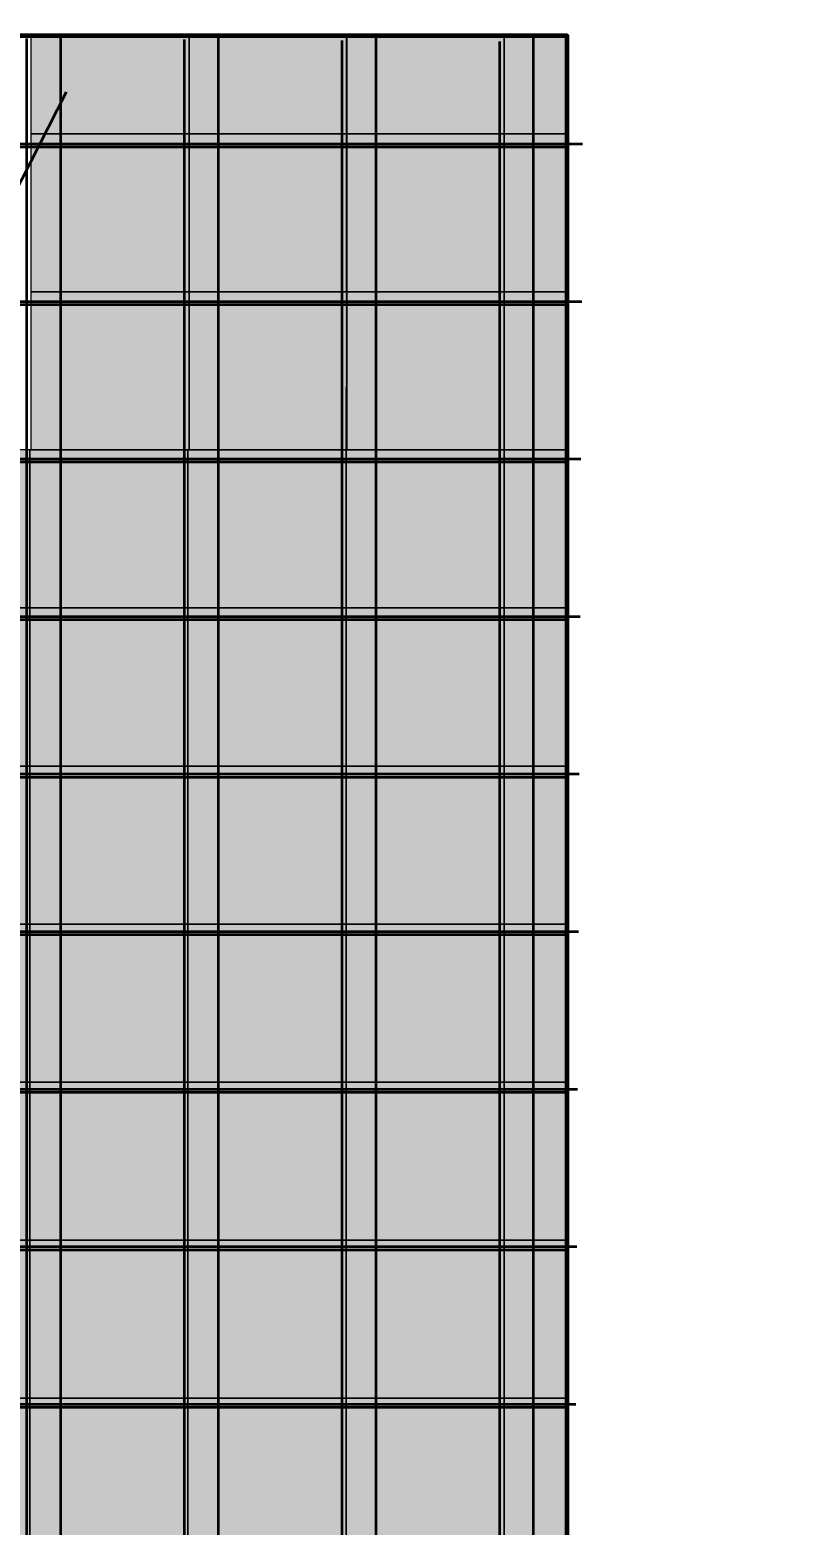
# Model space of a CAD drawing. Header units: millimetres. Extents: x -510890 to 418982, y -118257 to 141350.
# Drawn here: x -7251 to -4849, y -66587 to -61857 of the extents above; entities that cross this region are included whole.
import ezdxf
from ezdxf import colors
from ezdxf.entities.mleader import LeaderData, LeaderLine
from ezdxf.math import Vec2, Vec3

# ---------------------------------------------------------------- set-up
doc = ezdxf.new("R2010")
doc.units = ezdxf.units.MM
doc.layers.add('АР_Площадь контур', color=220, linetype='Continuous', lineweight=35, plot=False)
doc.styles.add('Архитект', font='isocpeur.ttf', dxfattribs={"width": 0.8, "oblique": 8})

msp = doc.modelspace()

# ---------------------------------------------------------------- hatches: boundary and pattern name
at = {"layer": 'АР_Площадь контур', "true_color": 0x000000, "transparency": 33554687}
h = msp.add_hatch(dxfattribs=at)
h.set_pattern_fill('ANSI37', color=18, scale=157, angle=45, style=0)
h.set_pattern_definition([(90, (-128888, -126520.6), (-498.475, 0), []), (180, (-128888, -126520.6), (-6e-14, -498.475), [])])
h.paths.add_polyline_path([(-5550.5, -71165), (-18250.8, -71185.6), (-18250.5, -65060.7), (-15750.5, -65090.3), (-14850.5, -65066.3), (-14276.2, -65065.6), (-14276.2, -64764.9), (-13146.2, -64764.9), (-13146.2, -65064.9), (-12270.5, -65064.9), (-12270.3, -65064.1), (-11713.2, -65064.2), (-11688.4, -61856.6), (-5500.5, -61894.6)])
h = msp.add_hatch(dxfattribs=at)
h.set_pattern_fill('ANSI37', color=18, scale=157, angle=45, style=0)
h.set_pattern_definition([(90, (52165.44, -136001.33), (-498.475, 0), []), (180, (52165.44, -136001.33), (-6e-14, -498.475), [])])
h.paths.add_polyline_path([(-5550.8, -71185.6), (-18250.5, -71185.6), (-18148, -65035.6), (-11750.5, -65110.7), (-11700.8, -61875.6), (-5550.8, -61875.6), (-5550.8, -68685.7), (-5550.8, -69890.7)])
at = {"layer": 'АР_Площадь контур', "lineweight": 5, "ltscale": 300, "true_color": 0x828487, "transparency": 33554687}
h = msp.add_hatch(color=252, dxfattribs=at)
h.dxf.hatch_style = 1
h.paths.add_polyline_path([(-6747.3, -61875.6), (-7247.3, -61875.6), (-7247.3, -62185.7), (-6747.3, -62185.7)])
h = msp.add_hatch(color=252, dxfattribs=at)
h.dxf.hatch_style = 1
h.paths.add_polyline_path([(-6247.3, -61875.6), (-6747.3, -61875.6), (-6747.3, -62185.7), (-6247.3, -62185.7)])
at = {"layer": 'АР_Площадь контур', "lineweight": 5, "ltscale": 300, "true_color": 0xb8b9bc, "transparency": 33554687}
h = msp.add_hatch(color=9, dxfattribs=at)
h.dxf.hatch_style = 1
h.paths.add_polyline_path([(-5750.5, -61875.6), (-6250.5, -61875.6), (-6250.5, -62185.7), (-5750.5, -62185.7)])
at = {"layer": 'АР_Площадь контур', "lineweight": 5, "ltscale": 300, "transparency": 33554687}
h = msp.add_hatch(color=252, dxfattribs=at)
h.dxf.hatch_style = 1
h.paths.add_polyline_path([(-5550.8, -62185.7), (-5550.8, -61875.6), (-5750.5, -61875.6), (-5750.5, -62185.7)])
h = msp.add_hatch(color=252, dxfattribs=at)
h.dxf.hatch_style = 1
h.paths.add_polyline_path([(-6747.3, -62185.7), (-7247.3, -62185.7), (-7247.3, -62685.7), (-6747.3, -62685.7)])
at = {"layer": 'АР_Площадь контур', "lineweight": 5, "ltscale": 300, "true_color": 0x828487, "transparency": 33554687}
h = msp.add_hatch(color=252, dxfattribs=at)
h.dxf.hatch_style = 1
h.paths.add_polyline_path([(-6247.3, -62185.7), (-6747.3, -62185.7), (-6747.3, -62685.7), (-6247.3, -62685.7)])
at = {"layer": 'АР_Площадь контур', "lineweight": 5, "ltscale": 300, "true_color": 0xb8b9bc, "transparency": 33554687}
h = msp.add_hatch(color=9, dxfattribs=at)
h.dxf.hatch_style = 1
h.paths.add_polyline_path([(-5750.5, -62185.7), (-6250.5, -62185.7), (-6250.5, -62685.7), (-5750.5, -62685.7)])
h = msp.add_hatch(color=9, dxfattribs=at)
h.dxf.hatch_style = 1
h.paths.add_polyline_path([(-5550.8, -62685.7), (-5550.8, -62185.7), (-5750.5, -62185.7), (-5750.5, -62685.7)])
at = {"layer": 'АР_Площадь контур', "lineweight": 5, "ltscale": 300, "transparency": 33554687}
h = msp.add_hatch(color=252, dxfattribs=at)
h.dxf.hatch_style = 1
h.paths.add_polyline_path([(-6747.3, -62685.7), (-7247.3, -62685.7), (-7247.3, -63185.7), (-6747.3, -63185.7)])
at = {"layer": 'АР_Площадь контур', "lineweight": 5, "ltscale": 300, "true_color": 0x828487, "transparency": 33554687}
h = msp.add_hatch(color=252, dxfattribs=at)
h.dxf.hatch_style = 1
h.paths.add_polyline_path([(-6253.7, -63185.7), (-6253.7, -62685.7), (-6747.3, -62685.7), (-6747.3, -63185.7)])
h = msp.add_hatch(color=252, dxfattribs=at)
h.dxf.hatch_style = 1
h.paths.add_polyline_path([(-5750.5, -62685.7), (-6250.5, -62685.7), (-6250.5, -63185.7), (-5750.5, -63185.7)])
h = msp.add_hatch(color=252, dxfattribs=at)
h.dxf.hatch_style = 1
h.paths.add_polyline_path([(-5550.8, -63185.7), (-5550.8, -62685.7), (-5750.5, -62685.7), (-5750.5, -63185.7)])
h = msp.add_hatch(color=252, dxfattribs=at)
h.dxf.hatch_style = 1
h.paths.add_polyline_path([(-6250.5, -63185.7), (-6250.5, -62985.8), (-6250.6, -62985.8), (-6250.6, -63185.7)])
at = {"layer": 'АР_Площадь контур', "lineweight": 5, "ltscale": 300, "true_color": 0xb8b9bc, "transparency": 33554687}
h = msp.add_hatch(color=9, dxfattribs=at)
h.dxf.hatch_style = 1
h.paths.add_polyline_path([(-6250.5, -67685.7), (-6750.5, -67685.7)], flags=17)
h.paths.add_polyline_path([(-6250.5, -67185.7), (-6750.5, -67185.7), (-6750.5, -67685.7), (-6250.5, -67685.7)])
h.paths.add_polyline_path([(-6750.5, -67185.7), (-7250.5, -67185.7), (-7250.5, -67685.7), (-6750.5, -67685.7)])
h.paths.add_polyline_path([(-6750.5, -66185.7), (-7250.5, -66185.7), (-7250.5, -67185.7), (-6750.5, -67185.7)])
h.paths.add_polyline_path([(-7250.5, -66685.7), (-7750.5, -66685.7)], flags=17)
h.paths.add_polyline_path([(-7250.5, -66185.7), (-7750.5, -66185.7), (-7750.5, -66685.7), (-7250.5, -66685.7)])
h.paths.add_polyline_path([(-7750.5, -66185.7), (-8250.5, -66185.7), (-8250.5, -66685.7), (-7750.5, -66685.7)])
h.paths.add_polyline_path([(-7750.5, -65185.7), (-8250.5, -65185.7), (-8250.5, -66185.7), (-7750.5, -66185.7)])
h.paths.add_polyline_path([(-8250.5, -65685.7), (-8750.5, -65685.7)])
h.paths.add_polyline_path([(-8250.5, -65185.7), (-8750.5, -65185.7), (-8750.5, -65685.7), (-8250.5, -65685.7)])
h.paths.add_polyline_path([(-8750.5, -65185.7), (-9250.5, -65185.7), (-9250.5, -65685.7), (-8750.5, -65685.7)])
h.paths.add_polyline_path([(-8750.5, -64185.7), (-9250.5, -64185.7), (-9250.5, -65185.7), (-8750.5, -65185.7)])
h.paths.add_polyline_path([(-9250.5, -64685.7), (-9750.5, -64685.7)])
h.paths.add_polyline_path([(-9250.5, -64185.7), (-9750.5, -64185.7), (-9750.5, -64685.7), (-9250.5, -64685.7)])
h.paths.add_polyline_path([(-9750.5, -64185.7), (-10250.5, -64185.7), (-10250.5, -64685.7), (-9750.5, -64685.7)])
h.paths.add_polyline_path([(-9750.5, -63185.7), (-10250.5, -63185.7), (-10250.5, -64185.7), (-9750.5, -64185.7)])
h.paths.add_polyline_path([(-10250.5, -63685.7), (-10750.5, -63685.7)], flags=17)
h.paths.add_polyline_path([(-10250.5, -63185.7), (-11250.5, -63185.7), (-11250.5, -63685.7), (-10250.5, -63685.7)])
at = {"layer": 'АР_Площадь контур', "lineweight": 5, "ltscale": 300, "transparency": 33554687}
h = msp.add_hatch(color=252, dxfattribs=at)
h.dxf.hatch_style = 1
h.paths.add_polyline_path([(-6250.5, -66685.7), (-6750.5, -66685.7), (-6750.5, -67185.7), (-6250.5, -67185.7)])
h.paths.add_polyline_path([(-6250.5, -66185.7), (-6750.5, -66185.7), (-6750.5, -66685.7), (-6250.5, -66685.7)])
h.paths.add_polyline_path([(-6250.5, -65685.7), (-6750.5, -65685.7), (-6750.5, -66185.7), (-6250.5, -66185.7)])
h.paths.add_polyline_path([(-6750.5, -65685.7), (-7250.5, -65685.7), (-7250.5, -66185.7), (-6750.5, -66185.7)])
h.paths.add_polyline_path([(-7250.5, -65685.7), (-7750.5, -65685.7), (-7750.5, -66185.7), (-7250.5, -66185.7)])
h.paths.add_polyline_path([(-7250.5, -65254.9), (-7750.5, -65254.9), (-7750.5, -65685.7), (-7250.5, -65685.7)])
h.paths.add_polyline_path([(-7250.5, -65185.7), (-7750.5, -65185.7), (-7750.5, -65254.9), (-7250.5, -65254.9)])
h.paths.add_polyline_path([(-7250.5, -64685.7), (-7750.5, -64685.7), (-7750.5, -65185.7), (-7250.5, -65185.7)])
h.paths.add_polyline_path([(-7750.5, -64685.7), (-8250.5, -64685.7), (-8250.5, -65185.7), (-7750.5, -65185.7)])
h.paths.add_polyline_path([(-8250.5, -64685.7), (-8750.5, -64685.7), (-8750.5, -65185.7), (-8250.5, -65185.7)])
h.paths.add_polyline_path([(-8250.5, -64185.7), (-8750.5, -64185.7), (-8750.5, -64685.7), (-8250.5, -64685.7)])
h.paths.add_polyline_path([(-8250.5, -63685.7), (-8750.5, -63685.7), (-8750.5, -64185.7), (-8250.5, -64185.7)])
h.paths.add_polyline_path([(-8750.5, -63685.7), (-9250.5, -63685.7), (-9250.5, -64185.7), (-8750.5, -64185.7)])
h.paths.add_polyline_path([(-9250.5, -63685.7), (-9750.5, -63685.7), (-9750.5, -64185.7), (-9250.5, -64185.7)])
h.paths.add_polyline_path([(-9250.5, -63185.7), (-9750.5, -63185.7), (-9750.5, -63685.7), (-9250.5, -63685.7)])
at = {"layer": 'АР_Площадь контур', "lineweight": 5, "ltscale": 300, "true_color": 0x828487, "transparency": 33554687}
h = msp.add_hatch(color=252, dxfattribs=at)
h.dxf.hatch_style = 1
h.paths.add_polyline_path([(-6250.5, -65185.7), (-6750.5, -65185.7), (-6750.5, -65254.9), (-6250.5, -65254.9)])
h.paths.add_polyline_path([(-6250.5, -65254.9), (-6750.5, -65254.9), (-6750.5, -65685.7), (-6250.5, -65685.7)])
h.paths.add_polyline_path([(-6750.5, -65254.9), (-7250.5, -65254.9), (-7250.5, -65685.7), (-6750.5, -65685.7)])
h.paths.add_polyline_path([(-6750.5, -65185.7), (-7250.5, -65185.7), (-7250.5, -65254.9), (-6750.5, -65254.9)])
h.paths.add_polyline_path([(-6750.5, -64685.7), (-7250.5, -64685.7), (-7250.5, -65185.7), (-6750.5, -65185.7)])
h.paths.add_polyline_path([(-6750.5, -64185.7), (-7250.5, -64185.7), (-7250.5, -64685.7), (-6750.5, -64685.7)])
h.paths.add_polyline_path([(-7250.5, -64185.7), (-7750.5, -64185.7), (-7750.5, -64685.7), (-7250.5, -64685.7)])
h.paths.add_polyline_path([(-7750.5, -64185.7), (-8250.5, -64185.7), (-8250.5, -64685.7), (-7750.5, -64685.7)])
h.paths.add_polyline_path([(-7750.5, -63685.7), (-8250.5, -63685.7), (-8250.5, -64185.7), (-7750.5, -64185.7)])
h.paths.add_polyline_path([(-7750.5, -63185.7), (-8250.5, -63185.7), (-8250.5, -63685.7), (-7750.5, -63685.7)])
h.paths.add_polyline_path([(-8250.5, -63185.7), (-8750.5, -63185.7), (-8750.5, -63685.7), (-8250.5, -63685.7)])
h.paths.add_polyline_path([(-8750.5, -63185.7), (-9250.5, -63185.7), (-9250.5, -63685.7), (-8750.5, -63685.7)])
at = {"layer": 'АР_Площадь контур', "lineweight": 5, "ltscale": 300, "true_color": 0xb8b9bc, "transparency": 33554687}
h = msp.add_hatch(color=9, dxfattribs=at)
h.dxf.hatch_style = 1
h.paths.add_polyline_path([(-6250.5, -64685.7), (-6750.5, -64685.7), (-6750.5, -65185.7), (-6250.5, -65185.7)])
h.paths.add_polyline_path([(-6250.5, -64185.7), (-6750.5, -64185.7), (-6750.5, -64685.7), (-6250.5, -64685.7)])
h.paths.add_polyline_path([(-6250.5, -63685.7), (-6750.5, -63685.7), (-6750.5, -64185.7), (-6250.5, -64185.7)])
h.paths.add_polyline_path([(-6750.5, -63685.7), (-7250.5, -63685.7), (-7250.5, -64185.7), (-6750.5, -64185.7)])
h.paths.add_polyline_path([(-7250.5, -63685.7), (-7750.5, -63685.7), (-7750.5, -64185.7), (-7250.5, -64185.7)])
h.paths.add_polyline_path([(-7250.5, -63185.7), (-7750.5, -63185.7), (-7750.5, -63685.7), (-7250.5, -63685.7)])
at = {"layer": 'АР_Площадь контур', "lineweight": 5, "ltscale": 300, "transparency": 33554687}
h = msp.add_hatch(color=252, dxfattribs=at)
h.dxf.hatch_style = 1
h.paths.add_polyline_path([(-6250.5, -63685.7), (-6250.5, -64185.7)], flags=17)
h.paths.add_polyline_path([(-6250.5, -63185.7), (-6750.5, -63185.7), (-6750.5, -63685.7), (-6250.5, -63685.7)])
h.paths.add_polyline_path([(-6750.5, -63185.7), (-7250.5, -63185.7), (-7250.5, -63685.7), (-6750.5, -63685.7)])
h = msp.add_hatch(color=252, dxfattribs=at)
h.dxf.hatch_style = 1
h.paths.add_polyline_path([(-5750.5, -64185.7), (-6250.5, -64185.7), (-6250.5, -64685.7), (-5750.5, -64685.7)])
h.paths.add_polyline_path([(-5750.5, -63685.7), (-6250.5, -63685.7), (-6250.5, -64185.7), (-5750.5, -64185.7)])
h.paths.add_polyline_path([(-5750.5, -63185.7), (-6250.5, -63185.7), (-6250.5, -63685.7), (-5750.5, -63685.7)])
at = {"layer": 'АР_Площадь контур', "lineweight": 5, "ltscale": 300, "true_color": 0x828487, "transparency": 33554687}
h = msp.add_hatch(color=252, dxfattribs=at)
h.dxf.hatch_style = 1
h.paths.add_polyline_path([(-5550.8, -63685.7), (-5550.8, -63185.7), (-5750.5, -63185.7), (-5750.5, -63685.7)])
h = msp.add_hatch(color=252, dxfattribs=at)
h.dxf.hatch_style = 1
h.paths.add_polyline_path([(-5550.8, -64185.7), (-5550.8, -63685.7), (-5750.5, -63685.7), (-5750.5, -64185.7)])
at = {"layer": 'АР_Площадь контур', "lineweight": 5, "ltscale": 300, "transparency": 33554687}
h = msp.add_hatch(color=252, dxfattribs=at)
h.dxf.hatch_style = 1
h.paths.add_polyline_path([(-5550.8, -64685.7), (-5550.8, -64185.7), (-5750.5, -64185.7), (-5750.5, -64685.7)])
at = {"layer": 'АР_Площадь контур', "lineweight": 5, "ltscale": 300, "true_color": 0xb8b9bc, "transparency": 33554687}
h = msp.add_hatch(color=9, dxfattribs=at)
h.dxf.hatch_style = 1
h.paths.add_polyline_path([(-5750.5, -64685.7), (-6250.5, -64685.7), (-6250.5, -65185.7), (-5750.5, -65185.7)])
h = msp.add_hatch(color=9, dxfattribs=at)
h.dxf.hatch_style = 1
h.paths.add_polyline_path([(-5550.8, -65685.7), (-5550.8, -64685.7), (-5750.5, -64685.7), (-5750.5, -65685.7)])
at = {"layer": 'АР_Площадь контур', "lineweight": 5, "ltscale": 300, "true_color": 0x828487, "transparency": 33554687}
h = msp.add_hatch(color=252, dxfattribs=at)
h.dxf.hatch_style = 1
h.paths.add_polyline_path([(-5750.5, -65185.7), (-6250.5, -65185.7), (-6250.5, -65254.9), (-5750.5, -65254.9)])
h = msp.add_hatch(color=252, dxfattribs=at)
h.dxf.hatch_style = 1
h.paths.add_polyline_path([(-5750.5, -65254.9), (-6250.5, -65254.9), (-6250.5, -65685.7), (-5750.5, -65685.7)])
h = msp.add_hatch(color=252, dxfattribs=at)
h.dxf.hatch_style = 1
h.paths.add_polyline_path([(-5750.5, -65685.7), (-6250.5, -65685.7), (-6250.5, -66185.7), (-5750.5, -66185.7)])
at = {"layer": 'АР_Площадь контур', "lineweight": 5, "ltscale": 300, "true_color": 0xb8b9bc, "transparency": 33554687}
h = msp.add_hatch(color=9, dxfattribs=at)
h.dxf.hatch_style = 1
h.paths.add_polyline_path([(-5550.8, -66185.7), (-5550.8, -65685.7), (-5750.5, -65685.7), (-5750.5, -66185.7)])
at = {"layer": 'АР_Площадь контур', "lineweight": 5, "ltscale": 300, "true_color": 0x828487, "transparency": 33554687}
h = msp.add_hatch(color=252, dxfattribs=at)
h.dxf.hatch_style = 1
h.paths.add_polyline_path([(-5750.5, -66185.7), (-6250.5, -66185.7), (-6250.5, -66685.7), (-5750.5, -66685.7)])
h = msp.add_hatch(color=252, dxfattribs=at)
h.dxf.hatch_style = 1
h.paths.add_polyline_path([(-5550.8, -66685.7), (-5550.8, -66185.7), (-5750.5, -66185.7), (-5750.5, -66685.7)])

# ---------------------------------------------------------------- linework, layer by layer
at = {"layer": 'АР_Площадь контур', "lineweight": 60}
msp.add_lwpolyline([(-17094.7, -65035.6), (-17900.8, -65035.6), (-17900.8, -65435.6), (-18250.5, -65435.7), (-18250.5, -71185.6), (-5550.8, -71185.6), (-5550.8, -61875.6), (-11700.8, -61875.6), (-11700.8, -65035.6), (-15594.7, -65035.6)], dxfattribs=at)
at = {"layer": 'АР_Площадь контур', "lineweight": 5, "ltscale": 300}
for points in [[(-7247.3, -61875.6), (-7247.3, -62185.7), (-6747.3, -62185.7)], [(-6747.3, -62185.7), (-6747.3, -61875.6)], [(-6747.3, -61875.6), (-6747.3, -62185.7), (-6247.3, -62185.7)], [(-6250.5, -61875.6), (-6250.5, -62185.7), (-5750.5, -62185.7)], [(-6247.3, -62185.7), (-6247.3, -61875.6)], [(-5750.5, -62185.7), (-5750.5, -61875.6)], [(-5750.5, -61875.6), (-5750.5, -62185.7), (-5550.8, -62185.7)], [(-6747.3, -62685.7), (-6747.3, -62185.7), (-7247.3, -62185.7), (-7247.3, -62685.7), (-6747.3, -62685.7)], [(-6247.3, -62685.7), (-6247.3, -62185.7), (-6747.3, -62185.7), (-6747.3, -62685.7), (-6247.3, -62685.7)], [(-5750.5, -62685.7), (-5750.5, -62185.7), (-6250.5, -62185.7), (-6250.5, -62685.7), (-5750.5, -62685.7)], [(-5550.8, -62185.7), (-5750.5, -62185.7), (-5750.5, -62685.7), (-5550.8, -62685.7)], [(-6747.3, -63185.7), (-6747.3, -62685.7), (-7247.3, -62685.7), (-7247.3, -63185.7), (-6747.3, -63185.7)], [(-6247.3, -63185.7), (-6247.3, -62685.7), (-6747.3, -62685.7), (-6747.3, -63185.7), (-6247.3, -63185.7)], [(-5750.5, -63185.7), (-5750.5, -62685.7), (-6250.5, -62685.7), (-6250.5, -63185.7), (-5750.5, -63185.7)], [(-5550.8, -62685.7), (-5750.5, -62685.7), (-5750.5, -63185.7), (-5550.8, -63185.7)], [(-6250.8, -71185.6), (-6250.5, -62985.8)], [(-7250.5, -63685.7), (-7250.5, -63185.7), (-7750.5, -63185.7), (-7750.5, -63685.7), (-7250.5, -63685.7)], [(-6750.5, -63685.7), (-6750.5, -63185.7), (-7250.5, -63185.7), (-7250.5, -63685.7), (-6750.5, -63685.7)], [(-6250.5, -63685.7), (-6250.5, -63185.7), (-6750.5, -63185.7), (-6750.5, -63685.7), (-6250.5, -63685.7)], [(-5750.5, -63685.7), (-5750.5, -63185.7), (-6250.5, -63185.7), (-6250.5, -63685.7), (-5750.5, -63685.7)], [(-5550.8, -63185.7), (-5750.5, -63185.7), (-5750.5, -63685.7), (-5550.8, -63685.7)], [(-7250.5, -64185.7), (-7250.5, -63685.7), (-7750.5, -63685.7), (-7750.5, -64185.7), (-7250.5, -64185.7)], [(-6750.5, -64185.7), (-6750.5, -63685.7), (-7250.5, -63685.7), (-7250.5, -64185.7), (-6750.5, -64185.7)], [(-6250.5, -64185.7), (-6250.5, -63685.7), (-6750.5, -63685.7), (-6750.5, -64185.7), (-6250.5, -64185.7)], [(-5750.5, -64185.7), (-5750.5, -63685.7), (-6250.5, -63685.7), (-6250.5, -64185.7), (-5750.5, -64185.7)], [(-5550.8, -63685.7), (-5750.5, -63685.7), (-5750.5, -64185.7), (-5550.8, -64185.7)], [(-7250.5, -64685.7), (-7250.5, -64185.7), (-7750.5, -64185.7), (-7750.5, -64685.7), (-7250.5, -64685.7)], [(-6750.5, -64685.7), (-6750.5, -64185.7), (-7250.5, -64185.7), (-7250.5, -64685.7), (-6750.5, -64685.7)], [(-6250.5, -64685.7), (-6250.5, -64185.7), (-6750.5, -64185.7), (-6750.5, -64685.7), (-6250.5, -64685.7)], [(-5750.5, -64685.7), (-5750.5, -64185.7), (-6250.5, -64185.7), (-6250.5, -64685.7), (-5750.5, -64685.7)], [(-5550.8, -64185.7), (-5750.5, -64185.7), (-5750.5, -64685.7), (-5550.8, -64685.7)], [(-7250.5, -65185.7), (-7250.5, -64685.7), (-7750.5, -64685.7), (-7750.5, -65185.7), (-7250.5, -65185.7)], [(-6750.5, -65185.7), (-6750.5, -64685.7), (-7250.5, -64685.7), (-7250.5, -65185.7), (-6750.5, -65185.7)], [(-6250.5, -65185.7), (-6250.5, -64685.7), (-6750.5, -64685.7), (-6750.5, -65185.7), (-6250.5, -65185.7)], [(-5750.5, -65185.7), (-5750.5, -64685.7), (-6250.5, -64685.7), (-6250.5, -65185.7), (-5750.5, -65185.7)], [(-5550.8, -64685.7), (-5750.5, -64685.7), (-5750.5, -65185.7), (-5550.8, -65185.7)], [(-6250.5, -65185.7), (-6250.5, -65035.6)], [(-7250.5, -65685.7), (-7250.5, -65185.7), (-7750.5, -65185.7), (-7750.5, -65685.7), (-7250.5, -65685.7)], [(-6750.5, -65685.7), (-6750.5, -65185.7), (-7250.5, -65185.7), (-7250.5, -65685.7), (-6750.5, -65685.7)], [(-6250.5, -65685.7), (-6250.5, -65185.7), (-6750.5, -65185.7), (-6750.5, -65685.7), (-6250.5, -65685.7)], [(-5750.5, -65685.7), (-5750.5, -65185.7), (-6250.5, -65185.7), (-6250.5, -65685.7), (-5750.5, -65685.7)], [(-5550.8, -65185.7), (-5750.5, -65185.7), (-5750.5, -65685.7), (-5550.8, -65685.7)], [(-7250.5, -66185.7), (-7250.5, -65685.7), (-7750.5, -65685.7), (-7750.5, -66185.7), (-7250.5, -66185.7)], [(-6750.5, -66185.7), (-6750.5, -65685.7), (-7250.5, -65685.7), (-7250.5, -66185.7), (-6750.5, -66185.7)], [(-6250.5, -66185.7), (-6250.5, -65685.7), (-6750.5, -65685.7), (-6750.5, -66185.7), (-6250.5, -66185.7)], [(-5750.5, -66185.7), (-5750.5, -65685.7), (-6250.5, -65685.7), (-6250.5, -66185.7), (-5750.5, -66185.7)], [(-5550.8, -65685.7), (-5750.5, -65685.7), (-5750.5, -66185.7), (-5550.8, -66185.7)], [(-7250.5, -66685.7), (-7250.5, -66185.7), (-7750.5, -66185.7), (-7750.5, -66685.7), (-7250.5, -66685.7)], [(-6750.5, -66685.7), (-6750.5, -66185.7), (-7250.5, -66185.7), (-7250.5, -66685.7), (-6750.5, -66685.7)], [(-6250.5, -66685.7), (-6250.5, -66185.7), (-6750.5, -66185.7), (-6750.5, -66685.7), (-6250.5, -66685.7)], [(-5750.5, -66685.7), (-5750.5, -66185.7), (-6250.5, -66185.7), (-6250.5, -66685.7), (-5750.5, -66685.7)], [(-5550.8, -66185.7), (-5750.5, -66185.7), (-5750.5, -66685.7), (-5550.8, -66685.7)]]:
    msp.add_lwpolyline(points, dxfattribs=at)

# ---------------------------------------------------------------- leaders
at = {"layer": 'АР_Площадь контур'}
ml = msp.add_multileader_mtext('Standard', dxfattribs=at)
ml.set_content('Пл-5', color=256, style='Архитект')
ml.set_leader_properties(color=256, linetype='ByLayer', lineweight=-1)
ml.build(insert=Vec2(0, 0))
ml.multileader.update_dxf_attribs({"text_left_attachment_type": 6, "text_right_attachment_type": 6, "dogleg_length": 25, "arrow_head_size": 200})
ctx = ml.context
ctx.base_point, ctx.char_height, ctx.arrow_head_size, ctx.landing_gap_size, ctx.plane_origin = Vec3(-8498.7, -63086.6), 250, 200, 100, Vec3(-21384.7, -63328.2)
ctx.left_attachment, ctx.right_attachment = 6, 6
notes = []
notes.append((ctx, [(0, (1, 1, 0), (-7663.4, -63086.6), (-1, 0), 25, [(1, [(-7044.8, -61875.6)], 0, [])])]))
ctx.mtext.insert, ctx.mtext.width, ctx.mtext.defined_height, ctx.mtext.line_spacing_style, ctx.mtext.flow_direction = Vec3(-8398.7, -62786.6), 3549.472, 1007.6, 2, 5
for ctx, leaders in notes:
    for number, flags, end, landing, length, lines in leaders:
        leader = LeaderData()
        leader.index, (leader.has_last_leader_line, leader.has_dogleg_vector, leader.attachment_direction) = number, flags
        leader.last_leader_point, leader.dogleg_vector, leader.dogleg_length = Vec3(end), Vec3(landing), length
        for number, points, colour, breaks in lines:
            line = LeaderLine()
            line.index, line.vertices, line.color, line.breaks = number, Vec3.list(points), colors.encode_raw_color(colour), breaks
            leader.lines.append(line)
        ctx.leaders.append(leader)

doc.saveas('drawing.dxf')
